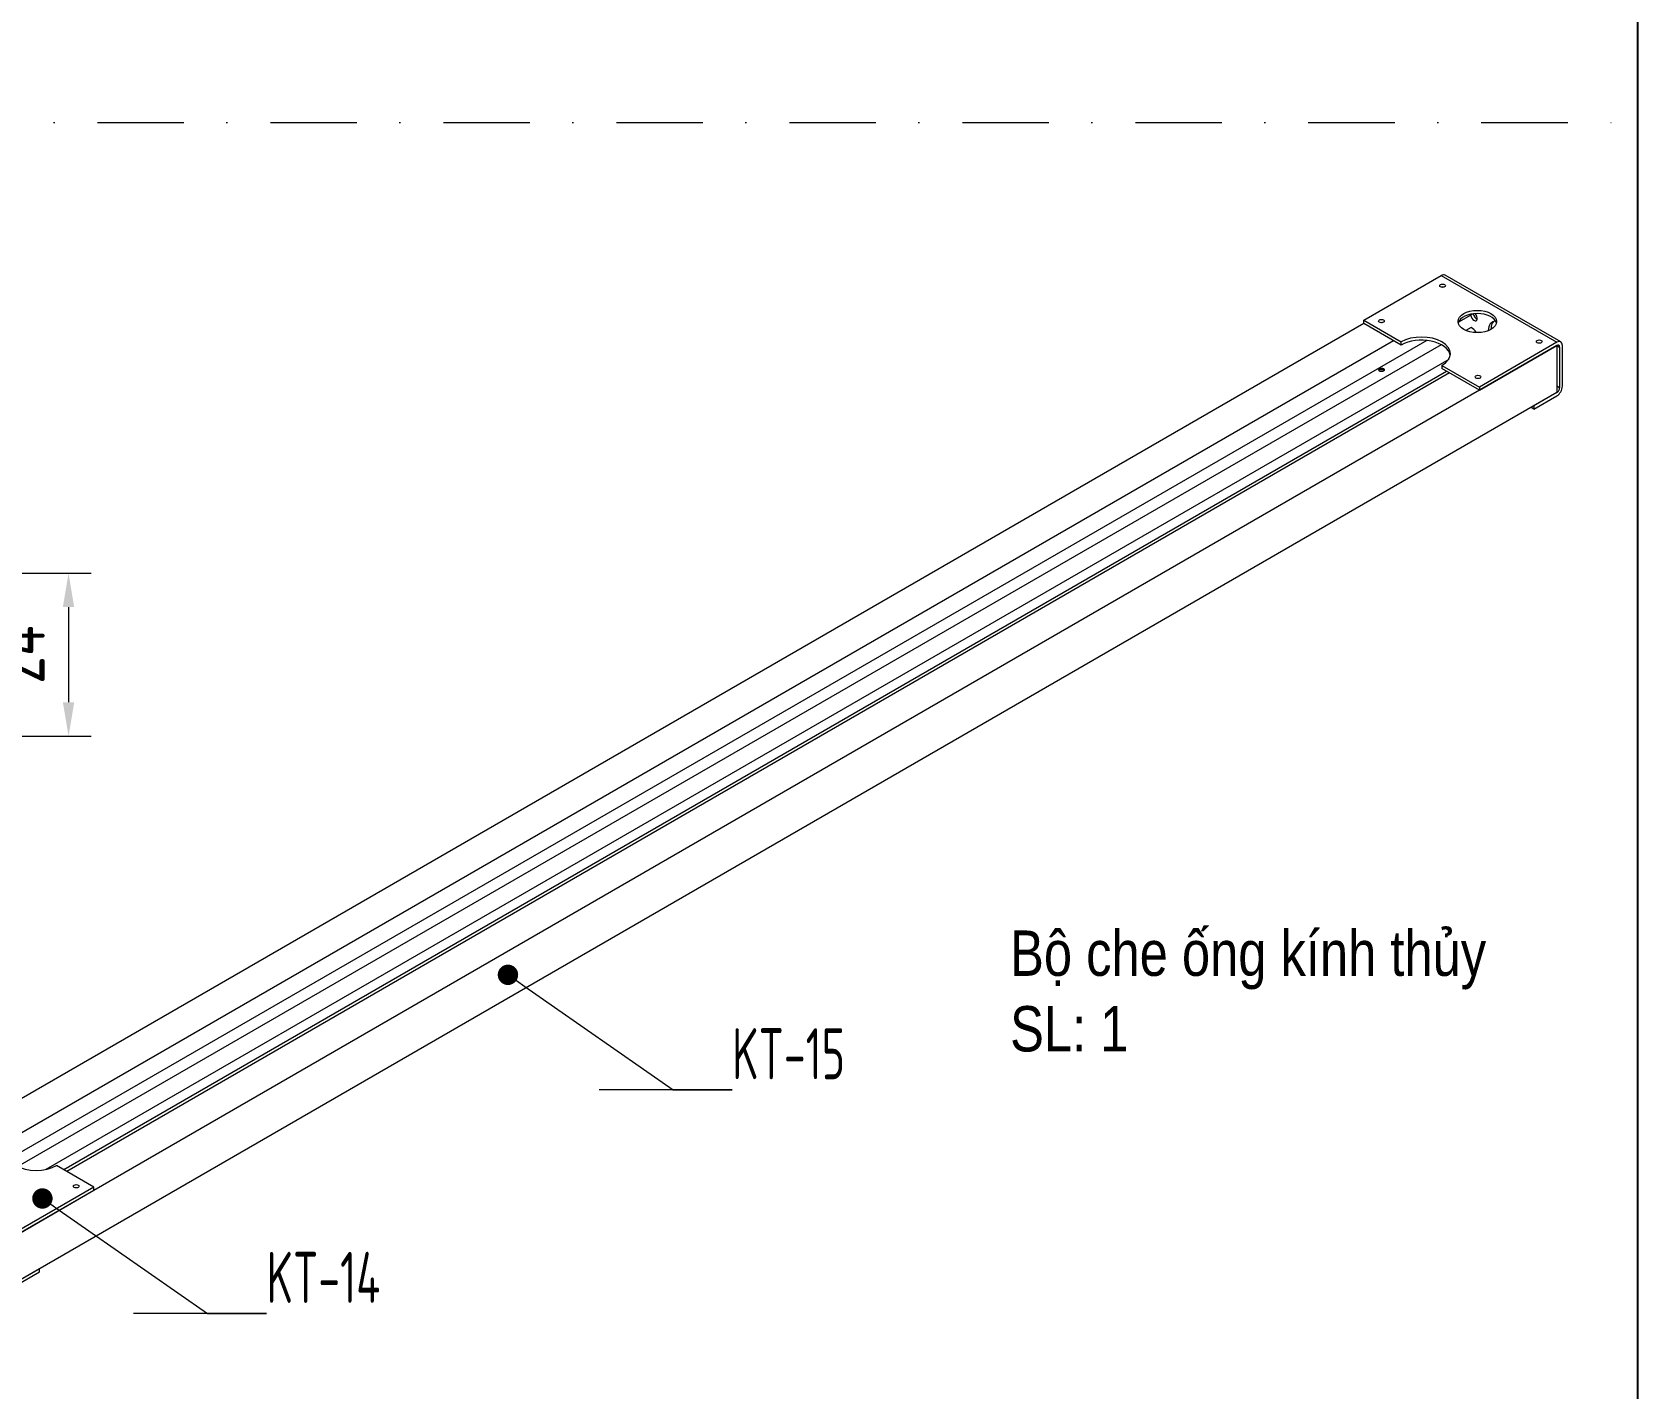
# Model space of a CAD drawing. Header units: millimetres. Extents: x -46397 to 283259, y -8690 to 23983.
# Drawn here: x 230876 to 231584, y -862 to -264 of the extents above; entities that cross this region are included whole.
import ezdxf
from ezdxf import colors
from ezdxf.entities.mleader import LeaderData, LeaderLine
from ezdxf.math import Vec2, Vec3

# ---------------------------------------------------------------- set-up
doc = ezdxf.new("R2010")
doc.units = ezdxf.units.MM
doc.linetypes.add('DASHDOT', pattern=[25.4, 12.7, -6.35, 0, -6.35])
doc.layers.get('Defpoints').update_dxf_attribs({"lineweight": 0})
for name, color, linetype, lineweight in [('Dtext', 255, 'Continuous', 20), ('Long_AM_Box', 5, 'DASHDOT', 9), ('Long_AM_Visible', 30, 'Continuous', 25), ('Long_Dim', 3, 'Continuous', 9), ('Long_Text', 6, 'Continuous', 9)]:
    doc.layers.add(name, color=color, linetype=linetype, lineweight=lineweight)
doc.styles.add('Chu va so', font='arial.ttf')
doc.styles.add('GHI CHÚ 3', font='isocp_IV25.ttf', dxfattribs={"width": 0.8})
doc.styles.add('Long_DIM_TEXT', font='arial.ttf', dxfattribs={"width": 0.8})
doc.styles.add('Long_Text', font='isocp.shx', dxfattribs={"width": 0.7})
doc.styles.add('TCVN', font='arial.ttf')
doc.dimstyles.new('Vuong_DIM', dxfattribs={"dimtxt": 2.5, "dimasz": 2.3, "dimexe": 1.25, "dimexo": 0, "dimtad": 1, "dimtoh": 1, "dimdec": 0, "dimdsep": 46, "dimtxsty": 'GHI CHÚ 3', "dimcen": 2.3, "dimclrd": 9, "dimclre": 9, "dimclrt": 2, "dimadec": 0, "dimazin": 0, "dimtm": 1e-09, "dimtfac": 1, "dimtdec": 0, "dimtofl": 0, "dimtmove": 1, "dimatfit": 3, "dimfxl": 1, "dimtfill": 1, "dimlwd": 9, "dimlwe": 9, "dimarcsym": 1})

# ---------------------------------------------------------------- blocks, each defined once
blk = doc.blocks.new('sddsfdssfssd')
at = {"layer": 'Long_AM_Visible', "lineweight": 13}
for p, q in [((52.75274190079654, 33.40200009078217), (56.78325055356254, 35.72901534642733)), ((56.78325055356254, 35.72901534642733), (62.79365819363738, 32.25890487748256)), ((62.99365819364903, 32.2787164066267), (56.98325055355963, 35.74882687556965)), ((52.75274190079654, 33.23870077459651), (52.75274190079654, 33.40200009078217)), ((52.75274190079654, 33.40200009078217), (54.69728554906033, 32.27931729200645)), ((58.4415486442158, 33.74124384158858), (57.68058738150285, 33.30190265171586)), ((52.75274190079654, 33.23870077459833), (-19.08930706775573, -8.239325536515025)), ((54.69728554906033, 32.1160179758208), (52.75274190079654, 33.23870077459651)), ((58.33888547217066, 33.03457662936489), (58.06404296818073, 32.87589623569875)), ((56.03929302596953, 32.35430091372473), (-17.63842150538403, -10.18354740421637)), ((54.30837681940466, 32.3405545355763), (-17.53367214914761, -9.137471775535232)), ((62.79365819363738, 32.09560556129691), (-17.25082943667076, -14.11810091920051)), ((56.78266113412974, 32.13609008888125), (-17.17480213273666, -10.56327123681149)), ((54.69728554906033, 32.1160179758208), (54.69728554906033, 32.27931729200645)), ((62.79365819363738, 32.25890487748256), (58.76314954087138, 29.93188962183922)), ((58.76314954087138, 29.76859030565356), (62.79365819363738, 32.09560556129691)), ((62.79365819363738, 32.09560556129691), (62.79365819363738, 29.64611581851568)), ((62.79365819363738, 32.09560556129691), (62.93507954987581, 32.01395590320499)), ((62.93507954987581, 32.01395590320499), (62.93507954987581, 29.89106479279326)), ((63.07650090611423, 29.97271445088518), (63.07650090611423, 32.09560556129691)), ((57.16937326513289, 31.37375988215899), (-15.7177133327059, -10.70761918553399)), ((56.81860589262214, 31.05457242061493), (56.81860589262214, 30.89127310442927)), ((56.81860589262214, 31.05457242061493), (58.76314954087138, 29.93188962183922)), ((58.76314954087138, 29.76859030565356), (56.81860589262214, 30.89127310442927)), ((57.15432089430396, 31.3506452225738), (57.14182919732411, 31.35785730719363)), ((57.06106801285932, 30.75128753403806), (-14.78098095569294, -10.7267387770753)), ((57.20751462227781, 30.66673654467559), (-14.63453434627445, -10.81128976643777)), ((62.79365819363738, 29.64611581851568), (-17.25082943667076, -16.56759066198356)), ((58.76314954087138, 29.93188962183922), (58.76314954087138, 29.76859030565356)), ((62.79365819363738, 29.64611581851386), (61.59157666562533, 28.95209372472527)), ((61.59157666562533, 28.78879440854143), (62.79365819363738, 29.48281650232821)), ((62.93507954987581, 29.89106479279326), (62.79365819363738, 29.97271445088518)), ((61.59157666562533, 28.78879440854143), (61.4501553093869, 28.87044406663335)), ((61.59157666562533, 28.95209372472527), (61.59157666562533, 28.78879440854143)), ((-23.26123707676015, -10.48469113407009), (-19.23072842399415, -8.157675878426744)), ((-17.28618477573036, -9.280358677202457), (-19.23072842399415, -8.157675878426744)), ((-17.28618477573036, -9.280358677202457), (-17.28618477573036, -9.443657993388115)), ((-17.25082943667076, -13.95480160301486), (-23.26123707676015, -10.48469113407009)), ((-13.22032078391931, -11.62778634736969), (-15.16486443218309, -10.50510354859398)), ((-23.544079789237, -13.09748019303879), (-23.544079789237, -10.97458908262706)), ((-23.544079789237, -10.97458908262706), (-17.53367214914761, -14.44469955157001)), ((-19.3401972862921, -11.16606810941994), (-20.10115854900505, -11.60540929929266)), ((-18.4537954012776, -11.30169834469962), (-19.71770296234172, -12.03141571530796)), ((-13.22032078391931, -11.62778634736969), (-17.25082943667076, -13.95480160301486)), ((-13.22032078391931, -11.79108566355535), (-13.22032078391931, -11.62778634736969)), ((-17.25082943667076, -14.11810091920051), (-13.22032078391931, -11.79108566355535)), ((-21.24598275037715, -14.42428713704794), (-23.544079789237, -13.09748019303879)), ((-23.46123707675724, -13.28059103836858), (-21.16314003791194, -14.60739798237591)), ((-21.24598275037715, -13.60779055611965), (-21.10456139413873, -13.52614089802591)), ((-21.24598275037715, -14.42428713704794), (-21.24598275037715, -13.60779055611965)), ((-20.32082370198623, -13.36522619634889), (-21.10456139413873, -13.81771736388691)), ((-21.10456139413873, -13.52614089802591), (-21.10456139413873, -14.3426374789542)), ((-20.9631400379003, -14.42428713704794), (-19.97319054424588, -13.85273953039723)), ((-19.91787146062416, -13.98410035876441), (-20.9631400379003, -14.5875864532336)), ((-20.35707402072148, -13.3861553276347), (-20.23065526904247, -13.45914322794852)), ((-17.32154011478997, -14.18080370819916), (-17.32154011478997, -16.44511617484386)), ((-17.25082943667076, -16.56759066198356), (-17.25082943667076, -14.11810091920051)), ((-20.9631400379003, -14.42428713704794), (-21.10456139413873, -14.3426374789542)), ((-19.83176918800746, -14.42428713704794), (-19.83176918800746, -15.24078371797441)), ((-17.53367214914761, -14.44469955157001), (-17.53367214914761, -16.56759066198356)), ((-17.39225079290918, -16.48594100388982), (-17.39225079290918, -14.36304989347809)), ((-17.32154011478997, -14.73047335489537), (-17.39225079290918, -14.77129818393769)), ((-17.53367214914761, -16.56759066198356), (-19.83176918800746, -15.24078371797441)), ((-19.7489264755277, -15.4238945633042), (-17.4508294366824, -16.75070150731153)), ((-17.32154011478997, -16.44511617484386), (-17.39225079290918, -16.40429134580154)), ((-17.39225079290918, -16.48594100389528), (-17.25082943667076, -16.56759066198356)), ((-17.25082943667076, -16.56759066198356), (-17.39225079290918, -16.48594100388982)), ((-16.0487479086587, -15.87356856819497), (-17.25082943667076, -16.56759066198356)), ((-17.25082943667076, -16.73088997816922), (-16.0487479086587, -16.03686788438063)), ((-16.0487479086587, -16.03686788438063), (-16.0487479086587, -15.87356856819497))]:
    blk.add_line(p, q, dxfattribs=at)
for centre, major_axis, ratio in [((56.85396123168175, 35.1982925688244), (-0.15, 8.959846753420209e-15), 0.5773502691896258), ((53.67198071633175, 33.36117526173621), (-0.15, 8.968520370800094e-15), 0.5773502691896258), ((58.65708352370712, 33.34076284721232), (-0.9999999999999998, 5.977857098216077e-14), 0.5773502691896258), ((61.87441937810217, 32.29972970653034), (-0.1500000000000002, 8.959846753420209e-15), 0.5773502691896257), ((53.67198071633175, 30.83003586086124), (-0.1499999999999859, 2.498001805406602e-15), 0.5773502691896335), ((58.69243886275217, 30.46261239944215), (-0.15, 8.959846753420209e-15), 0.5773502691896258), ((-19.16001774587494, -8.688398656029676), (0.1500000000000009, -8.534839501805891e-15), 0.5773502691896263), ((-22.34199826122494, -10.52551596311787), (0.1500000000000011, -8.534839501805891e-15), 0.5773502691896265), ((-19.12466240681533, -11.56654910379984), (1.000000000000006, -5.689893001203927e-14), 0.5773502691896264), ((-14.13955959945451, -11.58696151832373), (0.1500000000000009, -8.491471414906472e-15), 0.5773502691896264), ((-21.98844487062888, -12.85253121876121), (0.1249999999999617, -0.2165063509461314), 0.577350269189536), ((-17.32154011478997, -13.42407882541193), (0.1500000000000009, -8.49147141490647e-15), 0.5773502691896263), ((-19.08930706777028, -14.52634920966375), (0.1249999999999617, -0.2165063509461314), 0.577350269189536)]:
    blk.add_ellipse(centre, major_axis=major_axis, ratio=ratio, dxfattribs=at)
for centre, major_axis, ratio, start_param, end_param in [((56.78325055356254, 35.40241671405602), (0.2000000000000449, 0.3464101615137514), 0.5773502691897116, 6.535068504505643e-14, 0.7853981633977707), ((56.85396123168175, 35.03499325263874), (0.1499999999999864, -2.484991379336777e-15), 0.5773502691896334, 1.23095941733906, 1.910633236251202), ((56.85396123168175, 35.03499325263874), (-0.1499999999999959, 0), 0.5773502691896257, 4.372552070930322, 5.052225889838474), ((58.65708352370712, 33.17746353102666), (0.9999999999999998, -1.040834085586084e-16), 0.5773502691896258, 0.1418970546041887, 2.999695598985666), ((58.48030682840908, 33.60612423601378), (0.1249999999999721, -0.2165063509461254), 0.5773502691895399, 4.135302680959544, 8.223412923448034), ((58.62172818464751, 33.68777389410752), (0.124999999999985, -0.2165063509461179), 0.57735026918954, 4.149764844382162, 5.681921090500461), ((53.67198071633175, 33.19787594555055), (0.1499999999999833, -2.511012231476429e-15), 0.5773502691896335, 1.230959417339061, 1.910633236250311), ((53.67198071633175, 33.19787594555055), (-0.1499999999999977, 4.336808689942018e-18), 0.5773502691896257, 4.372552070930322, 5.052225889838473), ((55.75794572083396, 31.6669448563116), (1.500000000000001, -8.944234242136417e-14), 0.5773502691896258, 5.49778714378218, 8.639379797371973), ((58.33888547217066, 32.62632833890166), (0.2499999999998974, -0.4330127018922414), 0.5773502691895281, 1.556874617144738, 2.356194490192596), ((59.92987572983839, 32.44261660819211), (-0.4999999999998891, 0.866025403784503), 0.57735026918954, 5.96978882992147, 7.051555621007063), ((60.07129708607681, 32.52426626628585), (-0.499999999999889, 0.8660254037845035), 0.57735026918954, 0.1418970546041187, 0.785398163397512), ((55.75794572083396, 31.50364554012594), (1.5, -1.214306433183765e-16), 0.5773502691896257, 0.094421141247536, 2.356194490192215), ((61.87441937810217, 32.13643039034469), (0.1499999999999873, -3.78169717762944e-15), 0.5773502691896178, 1.230959417340552, 1.910633236249724), ((61.87441937810217, 32.13643039034469), (-0.1499999999999979, 4.336808689942018e-17), 0.5773502691896257, 4.372552070930322, 5.052225889838474), ((62.79365819363738, 31.93230624511125), (0.2000000000000444, 0.3464101615137495), 0.5773502691897116, 5.497787143782285, 7.068583470577109), ((62.79365819363738, 31.93230624511125), (0.1000000000000228, 0.1732050807568758), 0.5773502691897114, 5.497787143782302, 7.068583470577109), ((53.67198071633175, 30.74838620276751), (-0.1499999999999858, -6.466181756703548e-15), 0.5773502691896335, 3.632475331878632, 5.792302628889935), ((58.69243886276672, 30.29931308325649), (0.1499999999999919, -3.733992282040078e-15), 0.5773502691896176, 1.23095941734055, 1.910633236249724), ((58.69243886275217, 30.29931308325649), (-0.1499999999999977, 4.336808689942018e-18), 0.5773502691896257, 4.372552070930322, 5.052225889838473), ((62.79365819363738, 29.80941513469952), (-0.200000000000065, -0.3464101615137374), 0.5773502691897114, 0.7853981633979457, 2.356194490192648), ((62.79365819363738, 29.80941513469952), (0.1000000000000125, 0.1732050807568818), 0.5773502691897117, 3.926990816987143, 5.49778714378213), ((-19.16001774588949, -8.851697972217153), (0.1500000000000501, -2.519685848856312e-15), 0.5773502691896335, 1.230959417405533, 1.910633236115441), ((-19.16001774587494, -8.851697972215334), (-0.1500000000000015, -4.5102810375397e-16), 0.5773502691896263, 4.372552070930611, 5.052225889838986), ((-16.22552460395673, -9.892731112899128), (-1.50000000000001, 8.465450562766819e-14), 0.5773502691896263, 5.497787143782224, 8.639379797372017), ((-16.22552460395673, -10.05603042908479), (-1.50000000000001, -4.232725281383409e-15), 0.5773502691896264, 5.497787143781976, 6.188764165932044), ((-23.26123707676015, -10.8112897664414), (-0.2000000000000275, -0.3464101615137591), 0.5773502691897149, 3.926990816987027, 5.497787143781958), ((-22.34199826122494, -10.68881527930353), (0.1499999999999103, -2.49366499671666e-15), 0.5773502691896336, 1.230959417405483, 1.910633236115268), ((-22.34199826122494, -10.68881527930353), (-0.1500000000000005, -4.553649124439119e-16), 0.5773502691896265, 4.372552070930611, 5.052225889838986), ((-19.12466240681533, -11.7298484199855), (1.000000000000006, 3.001071613439876e-15), 0.5773502691896265, 0.1418970546041526, 2.9996955989856), ((-19.16001774588949, -11.21953805690646), (0.1499999999999801, -2.498001805406603e-15), 0.5773502691896335, 2.356194490097991, 7.148540844939149), ((-19.16001774588949, -11.3011877150002), (-0.1499999999999879, -6.414140052424249e-15), 0.5773502691896333, 3.632475331878815, 5.792302628889936), ((-14.13955959945451, -11.75026083450939), (0.1499999999999878, -3.751339516799846e-15), 0.577350269189618, 1.230959417396638, 1.910633236139233), ((-14.13955959945451, -11.75026083450939), (-0.150000000000003, -4.250072516143177e-16), 0.5773502691896264, 4.372552070930611, 5.052225889838986), ((-23.26123707676015, -12.93418087685313), (-0.2000000000000458, -0.346410161513743), 0.5773502691897148, 5.497787143782246, 6.283185307179638), ((-21.84702351439046, -12.7708815606693), (0.1249999999999874, -0.2165063509461166), 0.577350269189536, 3.742856870268747, 5.681921090500027), ((-20.53887596919958, -14.01603884658289), (-0.4999999999998991, 0.8660254037844973), 0.577350269189536, 3.926990816987295, 7.068583470577088), ((-20.39745461296116, -13.93438918849097), (-0.4999999999998989, 0.8660254037844974), 0.5773502691895362, 0.1418970546042003, 0.7853981633975234), ((-17.25082943667076, -14.28140023538435), (0.2000000000000688, 0.3464101615137349), 0.5773502691897148, 0.7853981633978311, 2.356194490192735), ((-17.25082943667076, -14.28140023538435), (-0.1000000000000142, -0.1732050807568802), 0.5773502691897148, 3.926990816986903, 5.497787143782021), ((-17.32154011478997, -13.58737814159758), (0.1499999999999963, -3.747002708109903e-15), 0.5773502691896177, 1.230959417396345, 1.910633236139679), ((-17.32154011478997, -13.58737814159758), (-0.1500000000000056, -4.46691295064028e-16), 0.5773502691896263, 4.372552070930611, 5.052225889838986), ((-20.9631400379003, -14.26098782086228), (-0.2000000000000483, -0.3464101615137472), 0.577350269189715, 5.497787143782183, 7.068583470577119), ((-20.9631400379003, -14.26098782086228), (-0.1000000000000247, -0.1732050807568746), 0.5773502691897148, 5.4977871437823, 7.068583470577369), ((-18.94788571153185, -14.44469955157001), (0.1249999999999874, -0.2165063509461166), 0.577350269189536, 3.742856870268747, 5.681921090500027), ((-19.54892647553061, -15.07748440178875), (-0.2000000000000458, -0.346410161513743), 0.5773502691897148, 5.497787143782246, 6.283185307179638), ((-17.25082943667076, -16.4042913457979), (-0.2000000000000483, -0.3464101615137472), 0.577350269189715, 5.497787143782183, 7.068583470577119), ((-17.32154011478997, -15.95521822628689), (0.1499999999998796, -1.271985988759994e-14), 0.5773502691896178, 1.570796326795419, 2.061679005028067), ((-17.32154011478997, -16.03686788438063), (-0.1499999999998796, -4.20913304210711e-14), 0.5773502691896177, 4.712388980385239, 5.203271658617483), ((-17.32154011478997, -16.03686788438063), (0.1499999999999992, -8.46978737145676e-15), 0.5773502691896263, 1.570796326846799, 2.06167900508585), ((-17.32154011478997, -15.95521822628689), (-0.1500000000000197, 6.269984531571935e-14), 0.5773502691896177, 1.079913648562254, 1.570796326793953), ((-17.25082943667076, -16.4042913457979), (-0.1000000000000247, -0.1732050807568746), 0.5773502691897148, 5.4977871437823, 7.068583470577369)]:
    blk.add_ellipse(centre, major_axis=major_axis, ratio=ratio, start_param=start_param, end_param=end_param, dxfattribs=at)
blk = doc.blocks.new('*D2327')
at = {"layer": 'Defpoints', "color": 0, "transparency": 16777216}
for p in [(230637.4140556111, -502.1089603152798), (230764.9140556111, -574.1089603152798), (230892.168654811, -574.1089603152798)]:
    blk.add_point(p, dxfattribs=at)
at = {"layer": 'Long_Dim', "color": 9, "lineweight": 9, "transparency": 16777216}
for p, q in [((230647.4140556111, -502.1089603152798), (230902.168654811, -502.1089603152797)), ((230892.168654811, -517.1089603152798), (230892.168654811, -559.1089603152798)), ((230774.9140556111, -574.1089603152798), (230902.168654811, -574.1089603152798))]:
    blk.add_line(p, q, dxfattribs=at)
at = {"layer": 'Long_Dim', "color": 9, "transparency": 16777216}
for points in [[(230889.668654811, -517.1089603152798), (230894.668654811, -517.1089603152798), (230892.168654811, -502.1089603152797)], [(230889.668654811, -559.1089603152798), (230894.668654811, -559.1089603152798), (230892.168654811, -574.1089603152798)]]:
    blk.add_solid(points, dxfattribs=at)
at = {"layer": 'Long_Dim', "color": 2, "transparency": 16777216, "insert": (230869.178640018, -538.108960315345), "char_height": 25, "attachment_point": 5, "rotation": 90, "style": 'GHI CHÚ 3', "bg_fill": 3, "box_fill_scale": 1.1, "bg_fill_color": 256, "bg_fill_true_color": 13158600, "bg_fill_transparency": 0}
blk.add_mtext('24', dxfattribs=at)
blk = doc.blocks.new('_Dot')
at = {"color": 0, "linetype": 'ByBlock', "lineweight": -2}
blk.add_line((-0.5, 0), (-1, 0), dxfattribs=at)
at = {"color": 0, "linetype": 'ByBlock', "const_width": 0.5}
blk.add_lwpolyline([(-0.25, 0, 1), (0.25, 0, 1)], format="xyb", close=True, dxfattribs=at)
blk = doc.blocks.new('*U2442')
at = {"lineweight": 25}
blk.add_lwpolyline([(0, 0), (3351.572109026654, 0), (3351.572109026654, 2903.666146085067), (0, 2903.666146085067)], close=True, dxfattribs=at)
at = {"layer": 'Dtext', "ltscale": 0.1}
for tag, p, height, style in [('REV_3', (3380.12844770638, 1090.622264777178), 19.30623885971662, 'TCVN'), ('FOR_APPROVAL3', (3573.212080787174, 1089.263443495572, -0.1746533374533704), 23.16748663165994, 'TCVN'), ('REV_2', (3380.12844770638, 1018.545446540065), 19.30623885971662, 'TCVN'), ('FOR_APPROVAL2', (3573.212080787174, 1017.186625258192, -0.1746533374533704), 23.16748663165994, 'TCVN'), ('FOR_APPROVAL1', (3573.212080787174, 945.1098101538895, -0.1671462427642116), 23.16748663165994, 'TCVN'), ('REV_1', (3380.128447601953, 946.4686283026917), 19.30623885971662, 'TCVN'), ('NGUOI_VE', (3778.914618889309, 873.361885690782, -0.1622641620702125), 23.16748663165994, 'TCVN'), ('NGUOI_KIEM_2', (3983.643490429776, 873.361885690782, -0.1885785173691859), 23.16748663165994, 'TCVN'), ('NGUOI_DUYET', (4230.942597793253, 873.361885690782, -0.1885785173691859), 23.16748663165994, 'TCVN'), ('REV_0', (3380.12844770638, 874.3918100655796), 19.30623885971662, 'TCVN'), ('1.1_A4', (4243.346496294776, 43.96851870058104, -0.1793452710568806), 23.16748663165994, 'Chu va so'), ('A4_A4', (4320.440173649527, 43.96851870058104, -0.1793452710568806), 23.16748663165994, 'Chu va so'), ('REV.', (4383.923659409328, 43.96851870058104, -0.1793452710568806), 23.16748663165994, 'Chu va so')]:
    blk.add_attdef(tag, p, '', height=height, dxfattribs=dict(at, style=style))
for tag, p, height, style, width in [('NGAY_REV03', (3429.0584443126, 1089.263447672645, -0.1746533374533704), 20.07848841410529, 'TCVN', 0.95), ('NGAY_REV02', (3429.0584443126, 1017.18662943554, -0.1746533374533704), 20.07848841410529, 'TCVN', 0.95), ('NGAY_REV01', (3429.0584443126, 945.1098111981597, -0.1746533374533704), 20.07848841410529, 'TCVN', 0.95), ('NGAY_REV0', (3429.0584443126, 873.032992960787, -0.1896675274842777), 20.07848841410529, 'TCVN', 0.95), ('DWD.NO', (3427.263726569301, 18.79605691932154, -0.1793452710568806), 30.8899821755466, 'Chu va so', 0.85)]:
    blk.add_attdef(tag, p, '', height=height, dxfattribs=dict(at, style=style, width=width))
at = {"layer": 'Dtext', "lineweight": 25, "ltscale": 0.1, "style": 'Chu va so'}
for tag, p, height in [('PROJECT_CODE', (3650.523402360239, 362.9578700459714), 46.33497326331988), ('TITLE1', (3449.856838089366, 276.8009411531096, -0.1793452710569458), 30.8899821755466), ('TITLE2', (3449.856838089366, 204.1599686072289, -0.1793452710569458), 30.8899821755466), ('TITLE3', (3449.856838089366, 132.0831503701159, -0.1793452710569458), 30.8899821755466)]:
    blk.add_attdef(tag, p, '', height=height, dxfattribs=at)

msp = doc.modelspace()

# ---------------------------------------------------------------- linework, layer by layer
at = {"layer": 'Long_AM_Box', "ltscale": 3}
msp.add_line((228539.6128609447, -303.4397615124944, -0.24744825141473), (231584.3741094628, -303.4397615124944, -0.24744825141473), dxfattribs=at)

# ---------------------------------------------------------------- block references
at = {"layer": 'Long_AM_Visible', "xscale": 8.488923241391243, "yscale": 8.488923241391243, "zscale": 8.488923241391243}
msp.add_blockref('sddsfdssfssd', (231015.6168879452, -674.199133568909, 0.01566905914352373), dxfattribs=at)

# ---------------------------------------------------------------- texts
at = {"layer": 'Long_Text', "insert": (231307.47379418, -659.7439793795638, 0.01566905914352373), "char_height": 20, "width": 330.652679085384, "attachment_point": 1, "style": 'Long_DIM_TEXT'}
msp.add_mtext('\\A1;\\pxql;{\\W0.8;B\\fArial|b0|i0|c163|p34;ộ che ống kính thủy\\fArial|b0|i0|c0|p34;\\PSL: 1}', dxfattribs=at)

# ---------------------------------------------------------------- leaders
at = {"layer": 'Long_AM_Visible'}
ml = msp.add_multileader_mtext('Standard', dxfattribs=at)
ml.set_content('KT-15', color=2, style='Long_Text')
ml.set_leader_properties(color=3, lineweight=9)
ml.set_arrow_properties(name='DOT')
ml.build(insert=Vec2(0, 0))
ml.multileader.update_dxf_attribs({"text_left_attachment_type": 5, "text_right_attachment_type": 5, "dogleg_length": 25.98228574788498, "arrow_head_size": 9})
ctx = ml.context
ctx.base_point, ctx.char_height, ctx.arrow_head_size, ctx.landing_gap_size, ctx.plane_origin = Vec3(231184.846076929, -729.9404735046919, 0.01566905914352373), 22.5, 9, 0, Vec3(231218.3514044972, -815.5807868859265, 0.01566905914352373)
ctx.left_attachment, ctx.right_attachment = 5, 5
notes = []
notes.append((ctx, [(0, (1, 1, 0), (231158.8637911811, -729.9404735046919, 0.01566905914352373), (1, 0), 25.98228574788498, [(0, [(231085.996884639, -679.2877846027259, 0.01566905914352373)], 0, [])])]))
ctx.mtext.insert, ctx.mtext.width, ctx.mtext.defined_height, ctx.mtext.flow_direction = Vec3(231184.846076929, -702.8483861922723, 0.01566905914352373), 194.7324415470939, 74.6983268972981, 5
ml = msp.add_multileader_mtext('Standard', dxfattribs=at)
ml.set_content('KT-14', color=2, style='Long_Text')
ml.set_leader_properties(color=3, lineweight=9)
ml.set_arrow_properties(name='DOT')
ml.build(insert=Vec2(0, 0))
ml.multileader.update_dxf_attribs({"text_left_attachment_type": 5, "text_right_attachment_type": 5, "dogleg_length": 25.98228574788498, "arrow_head_size": 9})
ctx = ml.context
ctx.base_point, ctx.char_height, ctx.arrow_head_size, ctx.landing_gap_size, ctx.plane_origin = Vec3(230979.4996376893, -828.5830909273573, 0.01566905914352373), 22.5, 9, 0, Vec3(231013.0049652575, -914.2234043085919, 0.01566905914352373)
ctx.left_attachment, ctx.right_attachment = 5, 5
notes.append((ctx, [(0, (1, 1, 0), (230953.5173519414, -828.5830909273573, 0.01566905914352373), (1, 0), 25.98228574788498, [(0, [(230880.6504453993, -777.9304020253912, 0.01566905914352373)], 0, [])])]))
ctx.mtext.insert, ctx.mtext.width, ctx.mtext.defined_height, ctx.mtext.flow_direction = Vec3(230979.4996376893, -801.4910036149377, 0.01566905914352373), 194.7324415470939, 74.6983268972981, 5
for ctx, leaders in notes:
    for number, flags, end, landing, length, lines in leaders:
        leader = LeaderData()
        leader.index, (leader.has_last_leader_line, leader.has_dogleg_vector, leader.attachment_direction) = number, flags
        leader.last_leader_point, leader.dogleg_vector, leader.dogleg_length = Vec3(end), Vec3(landing), length
        for number, points, colour, breaks in lines:
            line = LeaderLine()
            line.index, line.vertices, line.color, line.breaks = number, Vec3.list(points), colors.encode_raw_color(colour), breaks
            leader.lines.append(line)
        ctx.leaders.append(leader)

# ---------------------------------------------------------------- next in the draw order: dimensions: what is measured, and where the dimension line sits
at = {"layer": 'Long_Dim'}
dim = msp.add_linear_dim(base=(230892.168654811, -574.1089603152798, 0.01566905914352558), p1=(230637.414055611, -502.1089603152795, 0.015669059143534), p2=(230764.914055611, -574.1089603152795, 0.01566905914350248), angle=90, dimstyle='Vuong_DIM', override={"dimtxt": 25, "dimasz": 15, "dimexe": 10, "dimexo": 10, "dimgap": 10, "dimlfac": 0.3333333333333333}, dxfattribs=at)
dim.commit()
dim.dimension.update_dxf_attribs({"geometry": '*D2327', "text_midpoint": (230869.178640018, -538.108960315345, 0.01566905914352558)})

# ---------------------------------------------------------------- next in the draw order: block references
at = {"xscale": 0.9084576280678549, "yscale": 0.9084576280678549, "zscale": 0.9084576280678549}
msp.add_blockref('*U2442', (228539.6128609447, -2333.858980514324, -0.24744825141473), dxfattribs=at)

doc.saveas('drawing.dxf')
